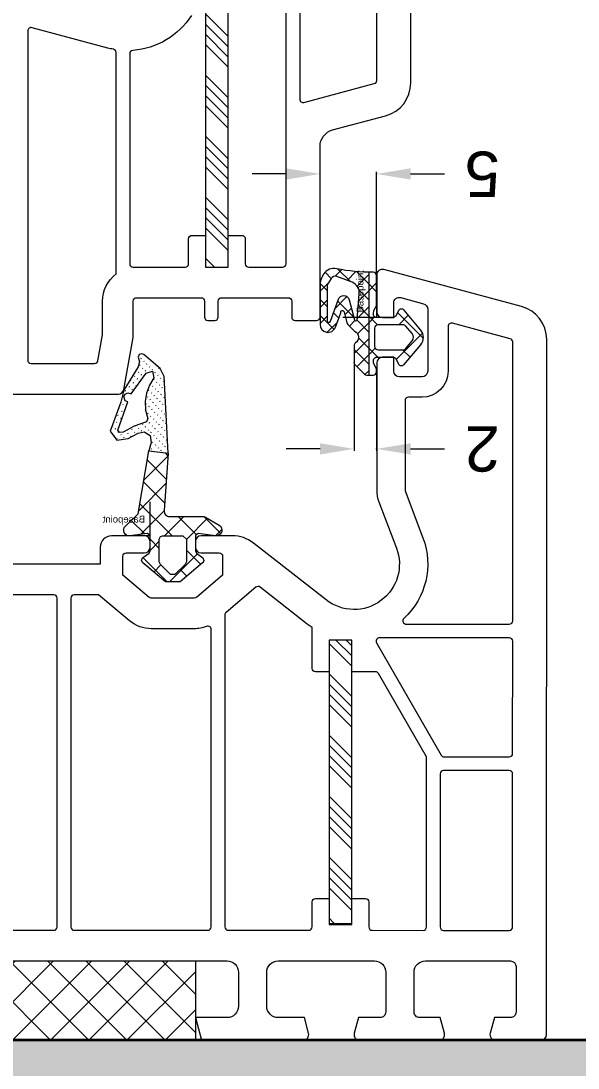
# Model space of a CAD drawing. Header units: feet. Extents: x 600 to 2744, y 411 to 1435.
# Drawn here: x 2335.052 to 2336.952, y 1006.643 to 1010.211 of the extents above; entities that cross this region are included whole.
import ezdxf

# ---------------------------------------------------------------- set-up
doc = ezdxf.new("R2010")
doc.units = ezdxf.units.FT
for name, color, linetype, lineweight in [('FP_A_DOOR_WIN', 140, 'Continuous', 18), ('PQI-A-IN-FURN', 39, 'Continuous', 13), ('PQI-A-WALL', 30, 'Continuous', 50), ('PQI-A-WIN', 140, 'Continuous', 13)]:
    doc.layers.add(name, color=color, linetype=linetype, lineweight=lineweight)
doc.styles.get("Standard").update_dxf_attribs({"font": 'arial.ttf'})
doc.dimstyles.new('SCHUECO', dxfattribs={"dimtxt": 4, "dimasz": 3, "dimexe": 0.18, "dimexo": 0.0625, "dimgap": 2, "dimtad": 0, "dimdec": 0, "dimzin": 0, "dimdsep": 46, "dimtxsty": 'Standard', "dimcen": 0.09, "dimadec": 0, "dimazin": 0, "dimtfac": 1, "dimtdec": 0, "dimtofl": 0, "dimtmove": 0, "dimatfit": 3, "dimfxl": 1, "dimtolj": 1, "dimtzin": 0, "dimarcsym": 0})

# ---------------------------------------------------------------- blocks, each defined once
blk = doc.blocks.new('*X63')
at = {"color": 0}
for p, q in [((10.30352451880753, 18.73912722821214), (10.76437846124361, 19.19998117064821)), ((11.45845213388517, 17.19998117064824), (13.45845213388514, 19.19998117064821)), ((12.35647813388513, 17.19998117064824), (14.3564781338851, 19.19998117064821)), ((13.2545041338852, 17.19998117064824), (15.25450413388518, 19.19998117064821)), ((14.15253213388516, 17.19998117064824), (16.15253213388513, 19.19998117064821)), ((16.84660580652664, 17.19998117064821), (18.84660580652661, 19.19998117064818)), ((17.74463180652659, 17.19998117064821), (19.74463180652657, 19.19998117064818)), ((18.64265780652667, 17.19998117064821), (20.64265780652664, 19.19998117064818)), ((19.54068580652662, 17.19998117064821), (21.5406858065266, 19.19998117064818)), ((22.23475947916816, 17.19998117064824), (24.23475947916813, 19.19998117064821)), ((23.13278547916812, 17.19998117064824), (25.13278547916809, 19.19998117064821)), ((24.03081147916819, 17.19998117064824), (26.03081147916816, 19.19998117064821)), ((24.92883947916815, 17.19998117064824), (26.92883947916812, 19.19998117064821)), ((27.62291315180963, 17.19998117064824), (29.6229131518096, 19.19998117064824)), ((28.52093915180957, 17.19998117064824), (30.52093915180956, 19.19998117064824)), ((29.41896515180967, 17.19998117064824), (31.41896515180963, 19.19998117064824)), ((30.31699315180961, 17.19998117064824), (32.31699315180958, 19.19998117064824)), ((33.01106682445115, 17.19998117064824), (35.01106682445112, 19.19998117064821)), ((33.90909282445111, 17.19998117064824), (35.30352356513325, 18.59441191133038)), ((34.80711882445118, 17.19998117064824), (35.30352356513322, 17.69638591133028))]:
    blk.add_line(p, q, dxfattribs=at)
blk = doc.blocks.new('*X65')
at = {"color": 0}
for p, q in [((0.0005383051320713, 57.24967107694791), (5.750851450590445, 62.99998422240628)), ((0.0005383051320713, 60.61726712234884), (2.383255405189508, 62.99998422240625)), ((7.000546003182531, 56.98377885943518), (0.9843406402114354, 62.99998422240628)), ((7.000546003182531, 60.3513749048361), (4.351936685612361, 62.99998422240625)), ((0.0005383051320713, 53.88207503154697), (7.000546003182535, 60.88208272959744)), ((7.000546003182535, 53.61618281403425), (0.0005383051320642, 60.61619051208471)), ((0.0005383051320642, 50.51447898614604), (7.000546003182535, 57.51448668419651)), ((7.000546003182527, 50.2485867686333), (0.0005383051320642, 57.24859446668379)), ((0.0005383051320678, 47.14688294074512), (7.000546003182535, 54.14689063879557)), ((7.000546003182531, 46.88099072323239), (0.0005383051320678, 53.88099842128285)), ((0.0005383051320713, 43.77928689534417), (7.000546003182538, 50.77929459339465)), ((7.000546003182531, 43.51339467783145), (0.0005383051320642, 50.51340237588192)), ((0.0005383051320713, 40.41169084994325), (7.000546003182531, 47.41169854799371)), ((7.000546003182531, 40.14579863243053), (0.0005383051320607, 47.14580633048097)), ((0.0005383051320678, 37.04409480454231), (7.000546003182535, 44.04410250259277)), ((7.000546003182531, 36.77820258702958), (0.0005383051320642, 43.77821028508004)), ((0.0005383051320713, 33.67649875914138), (7.000546003182535, 40.67650645719186)), ((7.000546003182532, 33.41060654162865), (0.0005383051320642, 40.41061423967912)), ((6.043572277004196, 30.99998422240605), (0.0005383051320642, 37.04301819427819)), ((0.6916198137976703, 30.99998422240605), (7.000546003182535, 37.30891041179093)), ((2.675976231603264, 30.99998422240605), (0.0005383051320642, 33.67542214887726)), ((4.059215859198601, 30.99998422240605), (7.000546003182535, 33.94131436638999))]:
    blk.add_line(p, q, dxfattribs=at)
blk = doc.blocks.new('BASEPOINT')
for p, q in [((0.0001424139276124947, -6.579969547004794e-08), (0.0001424139276124947, 2.998156919277449)), ((-7.890404418731123e-08, 0.0005381883725030789), (2.956911949821283, 0.0005381883725030789))]:
    blk.add_line(p, q)
blk.add_text('Basepoint', height=0.6).set_placement((0.4501424139276011, 1.169999934200292))
blk = doc.blocks.new('PRJ_INSERT_105_59361299829', base_point=(370.0591615602781, 296.904111493457))
h = blk.add_hatch()
h.set_pattern_fill('ACAD_ISO07W100', color=256, scale=0.1, angle=45, style=0)
h.set_pattern_definition([(45.00000000000001, (96.33290821566521, -202.4814861769743), (0.3535533905932738, -0.3535533905932737), [0.05, -0.3])])
h.paths.add_polyline_path([(370.2626288746902, 307.2572055504933), (370.3826278046902, 306.9672046304934), (371.4626296346902, 306.5772052504933), (372.4226287246902, 306.0372043304934), (372.7726271946902, 306.0272021904933), (372.9026282646902, 306.2272067704934), (372.0326293346902, 308.7072025004933), (372.2526267346902, 308.8172031104933), (372.3726294846903, 309.1872058604933), (372.2526267346902, 309.3972049404933), (372.0326293346902, 309.5072055504933), (371.7226279546902, 309.4172092104934), (370.4026282646902, 311.2372012804934), (369.8526290246903, 311.4372058604934), (369.7226279546902, 310.8272052504934), (370.1226294846903, 310.1872058604934), (370.3826278046902, 309.4872012804933), (370.4926284146902, 308.7372012804933), (370.4526275046902, 307.9872012804933)], flags=16)
h.paths.add_polyline_path([(370.5926268946902, 306.0872073804933), (370.0526297946902, 305.7572055504933), (369.9726279546902, 305.1272006704933), (370.1626265846902, 304.3872028004934), (368.4726279546902, 304.1872058604933), (368.8226264346902, 310.9472079904934), (369.1726287246902, 311.6572070804933), (370.6226294846903, 312.8972049404934), (370.8026297946902, 312.9672046304934), (371.0326293346902, 312.8872028004933), (371.1226294846903, 312.6472049404934), (370.9926284146902, 312.2372012804934), (371.1126273446902, 311.7972064704933), (372.3826278046902, 309.7572055504933), (372.6426299446903, 308.6872058604933), (373.5926268946902, 306.1372028004934), (372.9926284146902, 305.3472018904934), (372.0026267346902, 305.4772067704934), (371.1226294846903, 305.9672046304934)])
h = blk.add_hatch()
h.set_pattern_fill('ANSI37', color=256, scale=0.5, style=0)
h.set_pattern_definition([(45.00000000000001, (96.33290821566521, -202.4814861769743), (1.122532015133644, -1.122532015133644), []), (315, (96.33290821566521, -202.4814861769743), (-1.122532015133644, -1.122532015133644), [])])
edge = h.paths.add_edge_path()
edge.add_arc((364.2139190631738, 297.402952210202), 0.4999999999999765, 120.8947328406612, 276.9882955879087)
edge.add_line((364.2747523546797, 296.9066666969694), (365.8291620202781, 297.0972018904934))
edge.add_line((365.8291620202781, 297.0972018904934), (366.0591615602781, 296.9372058604933))
edge.add_line((366.0591615602781, 296.9372058604933), (366.0591615602781, 295.5872073804933))
edge.add_line((366.0591615602781, 295.5872073804933), (365.9691614102782, 295.3772044804933))
edge.add_line((365.9691614102782, 295.3772044804933), (365.3991617102781, 294.9572025004933))
edge.add_line((365.3991617102781, 294.9572025004933), (365.3091615602781, 294.7272067704934))
edge.add_line((365.3091615602781, 294.7272067704934), (365.3691610302782, 294.5572047904934))
edge.add_line((365.3691610302782, 294.5572047904934), (365.4191621702781, 294.5072055504933))
edge.add_line((365.4191621702781, 294.5072055504933), (367.4191621702781, 292.8372073804933))
edge.add_line((367.4191621702781, 292.8372073804933), (368.6991609502782, 292.8372073804933))
edge.add_line((368.6991609502782, 292.8372073804933), (370.6991609502782, 294.5072055504933))
edge.add_line((370.6991609502782, 294.5072055504933), (370.8091615602781, 294.7272067704934))
edge.add_line((370.8091615602781, 294.7272067704934), (370.7191614102782, 294.9572025004933))
edge.add_line((370.7191614102782, 294.9572025004933), (370.1491617102781, 295.3772044804933))
edge.add_line((370.1491617102781, 295.3772044804933), (370.0591615602781, 295.5872073804933))
edge.add_line((370.0591615602781, 295.5872073804933), (370.0591615602781, 296.9372058604933))
edge.add_line((370.0591615602781, 296.9372058604933), (370.2891611002781, 297.0972018904934))
edge.add_line((370.2891611002781, 297.0972018904934), (371.8341112121234, 296.9078259892771))
edge.add_arc((371.894944577482, 297.404111493457), 0.5000000000000268, 263.0116958858569, 406.2845243053848)
edge.add_line((372.2404834077912, 297.7655017489269), (371.1091608002781, 298.8472018904934))
edge.add_line((371.1091608002781, 298.8472018904934), (370.1626265846902, 304.3872028004934))
edge.add_line((370.1626265846902, 304.3872028004934), (368.4726279546902, 304.1872058604933))
edge.add_line((368.4726279546902, 304.1872058604933), (368.8197329087203, 299.1406875398265))
edge.add_arc((368.3216274998939, 299.0972018904934), 0.4999999999999836, 270, 364.9893918508951, ccw=False)
edge.add_line((368.3216274998939, 298.5972018904934), (365.3291620202781, 298.5972018904934))
edge.add_line((365.3291620202781, 298.5972018904934), (365.1691621702781, 298.5572086004934))
edge.add_line((365.1691621702781, 298.5572086004934), (363.957187878871, 297.8320082659878))
h.paths.add_polyline_path([(369.2591623202782, 296.5972018904934), (369.1491617102781, 296.8372073804933), (368.9591630902781, 296.8972049404933), (367.1591600302781, 296.8972049404933), (366.8591608002781, 296.5972018904934), (366.8591608002781, 294.6072040204933), (366.9691614102782, 294.3772044804933), (367.8691629302782, 293.4972034104933), (368.2491601902781, 293.4972034104933), (369.1491617102781, 294.3772044804933), (369.2591623202782, 294.6072040204933)], flags=16)
for points in [[(370.5926268946902, 306.0872073804933), (370.0526297946902, 305.7572055504933), (369.9726279546902, 305.1272006704933), (370.1626265846902, 304.3872028004934), (368.4726279546902, 304.1872058604933), (368.8226264346902, 310.9472079904934), (369.1726287246902, 311.6572070804933), (370.6226294846903, 312.8972049404934), (370.8026297946902, 312.9672046304934), (371.0326293346902, 312.8872028004933), (371.1226294846903, 312.6472049404934), (370.9926284146902, 312.2372012804934), (371.1126273446902, 311.7972064704933), (372.3826278046902, 309.7572055504933), (372.6426299446903, 308.6872058604933), (373.5926268946902, 306.1372028004934), (372.9926284146902, 305.3472018904934), (372.0026267346902, 305.4772067704934), (371.1226294846903, 305.9672046304934)], [(370.2626288746902, 307.2572055504933), (370.3826278046902, 306.9672046304934), (371.4626296346902, 306.5772052504933), (372.4226287246902, 306.0372043304934), (372.7726271946902, 306.0272021904933), (372.9026282646902, 306.2272067704934), (372.0326293346902, 308.7072025004933), (372.2526267346902, 308.8172031104933), (372.3726294846903, 309.1872058604933), (372.2526267346902, 309.3972049404933), (372.0326293346902, 309.5072055504933), (371.7226279546902, 309.4172092104934), (370.4026282646902, 311.2372012804934), (369.8526290246903, 311.4372058604934), (369.7226279546902, 310.8272052504934), (370.1226294846903, 310.1872058604934), (370.3826278046902, 309.4872012804933), (370.4926284146902, 308.7372012804933), (370.4526275046902, 307.9872012804933)], [(369.2591623202782, 296.5972018904934), (369.1491617102781, 296.8372073804933), (368.9591630902781, 296.8972049404933), (367.1591600302781, 296.8972049404933), (366.8591608002781, 296.5972018904934), (366.8591608002781, 294.6072040204933), (366.9691614102782, 294.3772044804933), (367.8691629302782, 293.4972034104933), (368.2491601902781, 293.4972034104933), (369.1491617102781, 294.3772044804933), (369.2591623202782, 294.6072040204933)]]:
    blk.add_lwpolyline(points, close=True)
blk.add_lwpolyline([(363.957187878871, 297.8320082659878, 0.8104602076721642), (364.2747523546797, 296.9066666969694), (365.8291620202781, 297.0972018904934), (366.0591615602781, 296.9372058604933), (366.0591615602781, 295.5872073804933), (365.9691614102782, 295.3772044804933), (365.3991617102781, 294.9572025004933), (365.3091615602781, 294.7272067704934), (365.3691610302782, 294.5572047904934), (365.4191621702781, 294.5072055504933), (367.4191621702781, 292.8372073804933), (368.6991609502782, 292.8372073804933), (370.6991609502782, 294.5072055504933), (370.8091615602781, 294.7272067704934), (370.7191614102782, 294.9572025004933), (370.1491617102781, 295.3772044804933), (370.0591615602781, 295.5872073804933), (370.0591615602781, 296.9372058604933), (370.2891611002781, 297.0972018904934), (371.8341112121234, 296.9078259892771, 0.7217059250208615), (372.2404834077912, 297.7655017489269), (371.1091608002781, 298.8472018904934), (370.1626265846902, 304.3872028004934), (368.4726279546902, 304.1872058604933), (368.8197329087203, 299.1406875398265, -0.4399552836846325), (368.3216274998939, 298.5972018904934), (365.3291620202781, 298.5972018904934), (365.1691621702781, 298.5572086004934)], format="xyb", close=True)
blk.add_blockref('BASEPOINT', (370.0591615602781, 296.904111493457))
blk = doc.blocks.new('244234EZ')
h = blk.add_hatch()
h.set_pattern_fill('NETZ', color=256, angle=45, style=0)
h.set_pattern_definition([(45, (0.01020141601271446, -1.498066991095954), (-0.7071067811865475, 0.7071067811865476), []), (135, (0.01020141601271446, -1.498066991095954), (-0.7071067811865476, -0.7071067811865475), [])])
h.paths.add_polyline_path([(4.008078502913222, 0.7015572627653923, -0.04835307895780901), (4.303823118820566, 3.532424224166834, 0.3319211071679742), (3.845955810543963, 4.662804514641349, 0.1614346972429617), (2.779686889645509, 5.001498133415765), (-0.6049478013112477, 5.001498133415764, 0.8315432364911673), (-0.8560341563469525, 3.648078988526671), (0.43162628173537, 3.153275400871819, -1.190626430510797), (0.5034884964394981, 2.88506940612011), (-0.4655004301875263, 2.625441762988365, 0.1296938749465605), (-0.5983473197203235, 2.549425338780542), (-1.20320037842088, 1.95383349108178, -0.6014879446624487), (-2.236571083833349, 1.864532395719669, 0.254498919795523), (-2.488499425651867, 2.001640413975412), (-3.957449179689695, 2.001624018348985, 0.1989094666118807), (-4.169577865607145, 1.913756052723637), (-4.994269180354968, 1.089064737975818, 0.1989123673796596), (-5.082137145999006, 0.8769327036198491), (-5.082137145999006, 0.7015447420383105)])
h.paths.add_polyline_path([(-0.1904933190871827, 1.719282615234464, -0.9176289392039193), (-0.19180589099426, 1.958971851091358), (1.570990037036942, 2.431272729874328, 0.7332383087249621), (1.612600442385188, 3.38408464420482), (-0.3194380188017371, 4.087288767571037, -1), (-0.2680883789091605, 4.378243357414789), (2.713463470503889, 4.377261227260397, -0.1340649279655961), (2.967535276667598, 4.307800217017941), (3.436031043195062, 4.031149930478546, -0.3557455022548623), (3.622162780758802, 3.527220637077858), (3.116654357907226, 2.175391108269227, -0.3353238355422854), (2.094986877438471, 1.535178095573969)], flags=16)
h = blk.add_hatch()
h.set_pattern_fill('NETZ', color=256, scale=2, angle=45, style=0)
h.set_pattern_definition([(45, (0.01020141601271446, -1.498066991095954), (-1.414213562373095, 1.414213562373095), []), (135, (0.01020141601271446, -1.498066991095954), (-1.414213562373095, -1.414213562373095), [])])
h.paths.add_polyline_path([(-5.082137145999006, 0.7015447420383105), (-5.082137145999004, 0.3112281275693158, 0.414213562373093), (-4.782330741885235, 0.01142172345554715), (-4.522599543124663, 0.01142172345554759), (-4.093796888527556, 0.2589747010733834, -0.1656801520669596), (-3.90396698270975, 0.296506003881801), (-3.740147452957411, 0.2745578532527244, -0.3757213696858283), (-3.479984788897567, -0.02278536033250367), (-3.479984788897565, -1.479957190332012, -0.2775501483931132), (-3.586238477402083, -1.65662532294509), (-4.07801553195808, -1.917579487461596, 0.5282092505925277), (-4.132923528191617, -2.410109730864405), (-2.393213548663183, -3.887433140998303, 0.3639584187452207), (-1.107596206292547, -3.887404740529248), (0.6502478399991928, -2.41239478329808, 0.5319777725554488), (0.5980307430605157, -1.917579487461598), (0.1062536885045181, -1.656625322945092, -0.2775501483931129), (-2.498001805406602e-16, -1.479957190332014), (-2.220446049250313e-16, 2.220446049250313e-16, -0.4537526242641983), (0.3398076201840398, 0.2973471933200025), (0.6100213742227064, 0.2611720864721001), (1.042437829558313, 0.01149901148442223), (3.710274358402263, 0.01134541035774284, 0.4227629273518383), (4.010165112804111, 0.3200571767091462, -0.006466251622778426), (4.008078502913222, 0.7015572627653923)])
h.paths.add_polyline_path([(-0.6398458862333795, -0.1163721789262142), (-0.6398458862333791, -2.328241489778694, -0.2217106168363308), (-0.7470235825400097, -2.558066551942032), (-1.418484304433663, -3.121419399609839, -0.3639357920318566), (-2.061189157707833, -3.121419399423907), (-2.732619361801749, -2.558092156067455, -0.2217106168363313), (-2.839797058108379, -2.328267093904119), (-2.839797058108379, -0.1161427283123513, -0.4142135610069876), (-2.539780287082981, 0.1838740413137141), (-0.9400615657120271, 0.1838740413137134, -0.4144359924756376)], flags=16)
blk.add_line((4.008078502913222, 0.7015572627653923), (-5.082137145999006, 0.7015447420383105))
for points in [[(0.5980307430605163, -1.917579487461598), (0.106253688504518, -1.656625322945092, -0.2775501483931128), (-2.532696274926138e-16, -1.479957190332014), (-2.237793284010081e-16, 0, -0.4537526242641983), (0.3398076201840396, 0.2973471933200025), (0.6100213742227064, 0.2611720864720999), (1.042437829558313, 0.01149901148442201), (3.710274358402264, 0.01134541035774284, 0.4227629273518251), (4.010165112804111, 0.320057176709134, -0.05483647592727152), (4.303823118820558, 3.532424224166802, 0.3319211071679828), (3.845955810543964, 4.662804514641348, 0.1614346972429613), (2.779686889645514, 5.001498133415765), (-0.6049490356474414, 5.001498133415764, 0.8315411525140167), (-0.8560362243681455, 3.648079783196039), (0.4316262817353702, 3.153275400871819, -1.190626430510805), (0.503488496439497, 2.88506940612011), (-0.4655004301875271, 2.625441762988365, 0.1296938749465612), (-0.5983473197203246, 2.549425338780541), (-1.20320037842088, 1.95383349108178, -0.6014879446624485), (-2.236571083833349, 1.864532395719669, 0.2544989197955225), (-2.488499425651866, 2.001640413975412), (-3.957449179689696, 2.001624018348985, 0.198909466611881), (-4.169577865607146, 1.913756052723636), (-4.99426918035497, 1.089064737975816, 0.1989123673796582), (-5.082137145999006, 0.8769327036198482), (-5.082137145999004, 0.3112281275693167, 0.4142135623730955), (-4.782330741885233, 0.01142172345554715), (-4.522599543124662, 0.01142172345554737), (-4.093796888527556, 0.2589747010733832, -0.1656801520669623), (-3.903966982709747, 0.2965060038818006), (-3.740147452957409, 0.2745578532527242, -0.375721369685827), (-3.479984788897567, -0.02278536033250411), (-3.479984788897565, -1.479957190332013, -0.2775501483931143), (-3.586238477402084, -1.65662532294509), (-4.078015531958083, -1.917579487461597, 0.5319777725554453), (-4.130232628896758, -2.412394783298078), (-2.393213548663189, -3.887433140998297, 0.363945910752088), (-1.107630052569438, -3.887433140998297), (0.6502478399991929, -2.41239478329808, 0.5319777725554476)], [(-0.2680883789091604, 4.378243357414789, 0.9999999999999986), (-0.3194380188017389, 4.087288767571038), (1.612600442385188, 3.38408464420482, -0.7332383087249624), (1.570990037036942, 2.431272729874328), (-0.191805890994261, 1.958971851091358, 0.9176289392038998), (-0.1904933190871827, 1.719282615234464), (2.094986877438495, 1.535178095573968, 0.3353238355422945), (3.116654357907246, 2.17539110826928), (3.622162780758808, 3.527220637077873, 0.3557455022548545), (3.436031043195058, 4.031149930478548), (2.96753527666759, 4.307800217017945, 0.1340649279655952), (2.713463470503881, 4.377261227260397)], [(-2.73261936180175, -2.558092156067455), (-2.061202087405254, -3.121408551459724, 0.3639549067525167), (-1.41847137451463, -3.121408551459724), (-0.7470235825400102, -2.558066551942032, 0.2217106168363309), (-0.6398458862333791, -2.328241489778695), (-0.6398458862333795, -0.1161137516550361, 0.4139911672486105), (-0.939864196780254, 0.1838740413137134), (-2.53980926513963, 0.1838740413137141, 0.4141569862246464), (-2.839797058108379, -0.1161137516550361), (-2.839797058108379, -2.328267093904119, 0.2217106168363308)]]:
    blk.add_lwpolyline(points, format="xyb", close=True)
blk.add_blockref('BASEPOINT', (8.881784197001252e-15, -8.881784197001252e-16))
blk = doc.blocks.new('*D14')
at = {"transparency": 16777216}
for p, q in [((-11.58361628611124, 5.001624018348987), (-11.58361628611124, 8.001624018348986)), ((-4.019949179689696, 2.001624018348985), (-11.76361628611124, 2.001624018348987)), ((-4.844830741885233, 0.01142172345554717), (-11.76361628611124, 0.01142172345554913)), ((-11.58361628611124, -2.988578276544451), (-11.58361628611124, -5.98857827654445))]:
    blk.add_line(p, q, dxfattribs=at)
for p in [(-3.957449179689696, 2.001624018348985), (-11.58361628611124, 0.01142172345554908), (-4.782330741885233, 0.01142172345554715)]:
    blk.add_point(p, dxfattribs=at)
for points in [[(-12.08361628611124, 5.001624018348987), (-11.08361628611124, 5.001624018348987), (-11.58361628611124, 2.001624018348987)], [(-12.08361628611124, -2.988578276544451), (-11.08361628611124, -2.988578276544451), (-11.58361628611124, 0.01142172345554908)]]:
    blk.add_solid(points, dxfattribs=at)
at = {"transparency": 16777216, "insert": (-11.58361628611124, -9.321911609877786), "char_height": 4, "attachment_point": 5, "rotation": 90}
blk.add_mtext('\\A1;2', dxfattribs=at)
blk = doc.blocks.new('*D15')
at = {"transparency": 16777216}
for p, q in [((12.66941239682228, 8.001498133415762), (12.66941239682228, 11.00149813341576)), ((2.842186889645469, 5.001498133415764), (12.84941239682228, 5.001498133415762)), ((3.772774358402264, 0.01134541035774282), (12.84941239682228, 0.01134541035774025)), ((12.66941239682228, -2.988654589642259), (12.66941239682228, -5.988654589642259))]:
    blk.add_line(p, q, dxfattribs=at)
for p in [(2.779686889645469, 5.001498133415764), (3.710274358402264, 0.01134541035774284), (12.66941239682228, 0.0113454103577403)]:
    blk.add_point(p, dxfattribs=at)
for points in [[(12.16941239682228, 8.001498133415762), (13.16941239682228, 8.001498133415762), (12.66941239682228, 5.001498133415762)], [(12.16941239682228, -2.988654589642259), (13.16941239682228, -2.98865458964226), (12.66941239682228, 0.0113454103577403)]]:
    blk.add_solid(points, dxfattribs=at)
at = {"transparency": 16777216, "insert": (12.66941239682228, -9.32198792297559), "char_height": 4, "attachment_point": 5, "rotation": 90}
blk.add_mtext('\\A1;5', dxfattribs=at)
blk = doc.blocks.new('*X66')
at = {"color": 0}
for p, q in [((31.19993464295712, -72.6786784701504), (31.97808007457636, -71.90053303853117)), ((32.67215374721784, -73.90053303853122), (34.67215374721786, -71.9005330385312)), ((33.5701797472178, -73.90053303853122), (35.57017974721782, -71.9005330385312)), ((34.46820574721787, -73.90053303853122), (36.46820574721791, -71.9005330385312)), ((35.36623374721781, -73.90053303853122), (37.36623374721785, -71.9005330385312)), ((38.06030741985939, -73.90053303853117), (40.06030741985934, -71.9005330385312)), ((38.95833341985932, -73.9005330385312), (40.95833341985929, -71.9005330385312)), ((39.85635941985942, -73.90053303853117), (41.85635941985938, -71.9005330385312)), ((40.75438741985936, -73.90053303853117), (42.75438741985934, -71.9005330385312)), ((43.44846109250081, -73.9005330385312), (45.44846109250085, -71.90053303853117)), ((44.34648709250078, -73.9005330385312), (46.34648709250081, -71.90053303853117)), ((45.24451309250085, -73.9005330385312), (47.24451309250087, -71.90053303853117)), ((46.14254109250079, -73.9005330385312), (48.14254109250082, -71.90053303853117)), ((48.83661476514236, -73.9005330385312), (50.83661476514234, -71.90053303853122)), ((49.73464076514229, -73.90053303853122), (51.73464076514229, -71.90053303853122)), ((50.6326667651424, -73.9005330385312), (52.63266676514238, -71.90053303853122)), ((51.53069476514231, -73.90053303853122), (53.53069476514233, -71.90053303853122)), ((54.22476843778382, -73.90053303853122), (56.19992510621398, -71.92537637010105)), ((55.12279443778377, -73.90053303853122), (56.19992510621395, -72.82340237010098)), ((56.02082043778384, -73.90053303853122), (56.19992510621395, -73.72142837010112))]:
    blk.add_line(p, q, dxfattribs=at)
blk = doc.blocks.new('PRJ_INSERT_104_59361299833', base_point=(8.881784197001252e-15, -8.881784197001252e-16))
blk.add_blockref('244234EZ', (0, 0))
for base, p1, p2, picture, middle in [((12.66941239682228, 0.0113454103577403), (2.779686889645469, 5.001498133415764), (3.710274358402264, 0.01134541035774284), '*D15', (12.66941239682228, -9.32198792297559)), ((-11.58361628611124, 0.01142172345554908), (-3.957449179689696, 2.001624018348985), (-4.782330741885233, 0.01142172345554715), '*D14', (-11.58361628611124, -9.321911609877786))]:
    dim = blk.add_linear_dim(base=base, p1=p1, p2=p2, angle=90, dimstyle='SCHUECO')
    dim.commit()
    dim.dimension.update_dxf_attribs({"geometry": picture, "text_midpoint": middle})
blk = doc.blocks.new('W6')
at = {"layer": 'FP_A_DOOR_WIN', "ltscale": 1000}
for points in [[(-7.000007698065019, 85.20041504778783), (-7.000007698050467, 122.79954146409, -0.4143533526990125), (-5.999530333763687, 123.8000188293372), (-3.000000068663212, 123.8000188293372, -0.4142885970736059), (-2.000000068677764, 122.8000188293518), (-2.000000068663212, 120.0000157775794), (-1.455191522836685e-11, 120.5359044494544), (-1.455191522836685e-11, 129.5003290775785, 0.4929517128660395), (-0.6290979359691846, 129.9830511842156), (-2.000000068677764, 129.6157231750549), (-2.000000068663212, 127.3000188293372, -0.4143120868180035), (-3.000000068670488, 126.3000188293518), (-5.99961076364707, 126.3000188293372, -0.4143298034918506), (-7.000007698050467, 127.30041576433), (-7.000007698065019, 135.799581221072, -0.4143369658318687), (-5.999586301724776, 136.8000026168884), (-2.500000068670488, 136.8000026168738, -0.4144742986754296), (-2.000000068670488, 136.3000026168738), (-2.000000068670488, 134.3843083801185), (-0.6291340237730765, 134.0169747788605, 0.4929654584300433), (-7.275957614183426e-12, 134.4996989421779), (-1.455191522836685e-11, 141.5003297580697, 0.4929506969181903), (-0.6291110894308076, 141.9830467061111), (-2.000000068670488, 141.615722221366), (-2.000000068677764, 139.8000026168884, -0.414434189985133), (-2.500000068670488, 139.3000026168738), (-5.99958630168112, 139.3000026168738, -0.4143369660113899), (-7.000007698065019, 140.3004240132577), (-7.000007698065019, 147.800003093711, -0.414098729429669), (-6.500007698065019, 148.300003093711), (-2.500000068670488, 148.3000030936964, -0.4144742986754274), (-2.000000068670488, 147.800003093711), (-2.000000068670488, 146.3842926444922), (-0.6291055828696699, 146.0169666842849, 0.4929566355553249), (-2.182787284255028e-11, 146.4996946583706), (-7.275957614183426e-12, 150.5004513960157, 0.4139490408238861), (-0.4995485828476376, 151), (-61.83032138063572, 150.9999999999854, 0.3394264675312374), (-64.72815234374866, 148.7764587821875), (-67.98291308594344, 136.6294093551551, 0.4929616572134017), (-67.50000292969344, 135.9999999999854), (-64.24962612861418, 135.9999999999854, 0.4139952617277666), (-63.74999911499617, 136.4996312594449), (-63.74999911499617, 137.499999565116), (-65.02746875000594, 137.4999995651306, -0.4932336255559439), (-65.51037890625594, 138.1294093551696), (-64.97449023438094, 140.1294093551696, -0.3395687924446906), (-64.49158007813094, 140.499999565116), (-59.02746493532322, 140.499999565116, -0.4141755960151686), (-58.52746493530867, 139.9999995651306), (-58.5274649353014, 137.999999565116, -0.4141285049199961), (-59.0274649353014, 137.499999565116), (-60.24999911499617, 137.499999565116), (-60.24999911499617, 136.4999995651015, 0.414056115906826), (-59.74999911501072, 136), (-48.55051917464152, 136, 0.0909918661098243), (-47.48537257168209, 136.1954563377658), (-43.4201651306139, 137.7393947067176, -0.7590235082492592), (-38.84790713502298, 131.5373692932189), (-43.86402657899453, 125.1170635542512, 0.1673432765406308), (-44.49999911501072, 123.2700729886565), (-44.4999991149889, 120.5000157775939, 0.4140987294296713), (-43.99999911498162, 120.0000157775939), (-43.49955424928339, 120.0000157775939, 0.4139528741333943), (-42.99999911499617, 120.4995709118812), (-42.9999991149889, 122.0997268351057, -0.4144419221043469), (-42.6997620879265, 122.4000096740638), (-41.01380068971048, 122.4000096740783), (-39.07019675137417, 120.083794169288, -0.1763314452657124), (-39.00000674440525, 119.8909539061133), (-39.00000674438343, 116.1090623902564, -0.1763314452657102), (-39.07019675135962, 115.9162221270963), (-41.0138006897032, 113.600006622306), (-42.69974932190962, 113.600006622306, -0.4144543774464679), (-42.9999991149889, 113.900302228998), (-42.99999911499617, 115.5003922413598, 0.413992969318863), (-43.4996226515068, 116.0000157775939), (-43.99999911500345, 116.0000157775794, 0.414058560064608), (-44.4999991149889, 115.5000157775794), (-44.49999911500345, 112.600006622306, 0.414090169728204), (-43.4999991149889, 111.600006622306), (-42.0000067443907, 111.600006622306), (-42.0000067443907, 81.79999975585088, -0.5569246676198715)], [(-57.00000235996413, 90.35000705717539), (-57.0000023599423, 113.1988077163551, 0.3637908684517543), (-57.41321036776935, 113.691208839402), (-62.00000235994958, 114.5000009536743), (-65.20007560214435, 114.5000009536598, -0.414386711824938), (-65.50000235994958, 114.7999887466285), (-65.50000235995685, 120.5000009536598, -0.4144465587216097), (-65.20007560214435, 120.7999887466431), (-63.80005118808185, 120.7999887466285, 0.4140384189335192), (-63.50000235996413, 121.0999917983863), (-63.5000023599423, 121.699997901902, 0.4140448457666119), (-63.80005118807458, 122.0000009536598), (-65.2000756021589, 122.0000009536598, -0.4143867118249275), (-65.50000235995685, 122.2999887466431), (-65.5000023599714, 128.1999969482276, -0.4143884253417783), (-65.20007560213708, 128.4999999999854), (-63.80005118808185, 128.4999999999854, 0.4140409468384528), (-63.50000235995685, 128.7999877929542), (-63.50000235996413, 130.6999969482276, 0.4140448457666134), (-63.80005118807458, 130.9999999999854), (-78.84899375399254, 130.9999999999854, -0.3394437501624551), (-80.2979683633821, 132.1117711067054), (-81.5478462930696, 136.7764589786384, 0.3394672609067224), (-84.44555137118732, 138.9999999999854), (-102.865845179178, 138.9999999999854, 0.2781724977727638)], [(-90.40001723727619, 119.6506662368629, -0.2373214210198149), (-87.31713340243004, 114.478562355027, 0.3934655628214525), (-87.01793906649254, 114.199997901902), (-68.50000235995685, 114.199997901902, 0.4144907307888931), (-68.2000756021298, 114.5000009536598), (-68.20007560214435, 119.0999917983863, 0.4144907307889103), (-68.50000235995685, 119.3999948501441), (-70.70006797274982, 119.3999948501441, -0.4143965748594699), (-70.99999473056232, 119.699997901902), (-70.99999473056232, 120.8999948501441), (-68.20007560214435, 120.8999948501441), (-68.20007560214435, 122.8999948501587), (-70.99999473055504, 122.8999948501441), (-70.99999473056232, 124.099990844712, -0.4144015116581432), (-70.70006797276437, 124.3999938964844), (-68.50000235995685, 124.3999938964698, 0.4144857919921748), (-68.20007560213708, 124.6999969482422), (-68.20007560214435, 127.6999969482276, 0.4144778819059133), (-68.5000023599714, 127.9999999999854), (-91.40001723727619, 127.9999999999854, 0.4140035269926992)]]:
    blk.add_lwpolyline(points, format="xyb", dxfattribs=at)
for points in [[(-62.9666739196764, 142.3000026168738), (-59.02746493529412, 142.3000026168884, -0.4141832879205136), (-56.72741610718367, 139.999999565116), (-56.72741610718367, 138.8000026168738, 0.4143884253417623), (-56.42748934935662, 138.499999565116), (-48.4587393493639, 138.499999565116), (-44.30773837280867, 140.0765071334754, -0.3063415867877205), (-37.22046572875843, 138.4053645553649, 0.6831059618960073), (-36.69995791625843, 138.6086879196082), (-36.69995791625843, 147.7000122489844, 0.4142593434475034), (-37.00000674438343, 148.0000000419532), (-61.60009677124617, 148.0000000419532, 0.3394569931497191), (-61.8898916931139, 147.7776489677344), (-63.25646884155867, 142.6776576461707, 0.492823379006765)], [(-25.29993350219593, 148.0000000419386), (-35.19995791625843, 148.0000000419532, 0.4140292785832238), (-35.5000067443907, 147.7000122489844), (-35.5000067443907, 136.2430873336707, 0.5772022970934038), (-35.04993350221775, 135.9832759323035), (-25.1499090881407, 141.6990504684363, 0.2684604651901341), (-25.0000067443907, 141.9588466110145), (-25.0000067443907, 147.7000122489844, 0.4145345493896796)], [(-23.50000674440525, 148.0000000419677, 0.414446558721607), (-23.79993350221048, 147.7000122489844), (-23.79993350221048, 141.900008720404, 0.414396574859442), (-23.50000674438343, 141.6000056686316), (-10.00000769806502, 141.6000056686462, 0.4142093281120125), (-9.69995886994002, 141.9000087203895), (-9.69995886994002, 147.7000122489844, 0.4142593434475252), (-10.00000769806502, 148.0000000419532)], [(-35.30298526002298, 133.8000188293372), (-35.30298526002298, 131.8000188293372), (-32.5000067443907, 131.8000188293518), (-32.5000067443907, 130.6000066223205, -0.4145345493896562), (-32.79993350219593, 130.3000188293372), (-36.41559512329695, 130.3000188293372), (-36.72022158814798, 129.8750768127356), (-39.9657049865782, 125.721100372306, 0.354189481859604), (-39.95911318969593, 125.3435674133216), (-37.74695498657093, 122.7071690978919, 0.2215126737080181), (-37.5170965881407, 122.600006622306), (-10.00000769806502, 122.600006622306, 0.4142030266674085), (-9.699958869947295, 122.9000096740638), (-9.69995886994002, 130.0000157775794, 0.4141963976965044), (-10.00000769806502, 130.3000188293372), (-12.19995886994002, 130.3000188293372, -0.4140292785832155), (-12.50000769805047, 130.600006622306), (-12.50000769806502, 131.8000188293372), (-10.19995886994002, 131.8000188293372), (-10.19995886993274, 133.8000188293372), (-12.5000076980723, 133.8000188293372), (-12.50000769805774, 135.0000148239196, -0.4139702998837983), (-12.19995886994002, 135.3000026168738), (-10.00000769805774, 135.3000026168738, 0.4142030266674119), (-9.699958869947295, 135.6000056686316), (-9.699958869932743, 140.1000056686316, 0.4142044984145784), (-10.0000076980723, 140.4000087203895), (-25.0000067443907, 140.4000087203895), (-32.3499823303282, 136.156478446952, 0.2674938169305716), (-32.5000067443907, 135.8966670455848), (-32.5000067443907, 133.8000188293372)], [(-113.4077157731808, 129.57763671875, 0.4928325950843962), (-113.1179208513204, 129.1999969482422), (-83.01452109774982, 129.1999969482422, 0.4933718391203623), (-82.72472617587482, 129.5776367187354), (-84.38598105868732, 135.7776339053962, 0.3394535210435738), (-84.67577598056232, 136.0000002384186), (-102.8658451791634, 136.000000238404, 0.2710460681531134), (-113.3267831560079, 129.8796386718604)], [(-39.2999335022032, 109.3000188293372, 0.4144015116581049), (-39.0000067443907, 109.0000157775794), (-10.00000769806502, 109.0000157775794, 0.4142148541247277), (-9.69995886994002, 109.3000188293518), (-9.69995886994002, 121.100006622306, 0.414214854124726), (-10.00000769806502, 121.4000096740783), (-36.22947191312414, 121.4000096740638, 0.528872720290619), (-36.50861144324153, 120.9900955133344, -0.0940549027479526), (-36.30000674437906, 119.8909539060987), (-36.30000674438634, 116.1091528111283, -0.1763253012443349), (-37.00186085124733, 114.1808049551182), (-39.2999335022032, 111.4420323791419)], [(-62.23620841464435, 111.7999887466285), (-65.20007560214435, 111.7999887466431, -0.2360930050550578), (-67.59997794589435, 113.0000009536598), (-87.12179827267391, 113.0000009536598, 0.360501244961899), (-87.41657937579294, 112.7557154154638, -0.0186689305235461), (-87.52774396937457, 112.2680722576624), (-89.31807710049179, 105.5775471156958, 0.4930419350982068), (-89.02827351278393, 105.199997901902), (-60.00000235994958, 105.1999979019165, 0.4144907307888828), (-59.70007560214435, 105.5000009536598), (-59.70007560214435, 111.1010599136207, 0.3640119156696309), (-59.94787833652663, 111.3965005874634)], [(-39.00000674438343, 107.8000188293372, 0.4143827703315865), (-39.2999335022032, 107.5000157775794), (-39.29993350221048, 98.3000188293372, 0.414401511658084), (-39.00000674437615, 98.00001577757939), (-10.00000769806502, 98.00001577757939, 0.4142148541246948), (-9.69995886994002, 98.3000188293372), (-9.69995886994002, 107.5000157775794, 0.4141963976965063), (-10.00000769806502, 107.8000188293372)]]:
    blk.add_lwpolyline(points, format="xyb", close=True, dxfattribs=at)
for points in [[(-35.30298526002298, 133.8000188293372), (-35.30298526002298, 131.8000188293372), (-10.30298621368274, 131.8000188293372), (-10.30298621369002, 133.8000188293372)], [(-68.20007560214435, 120.8999948501441), (-68.20007560214435, 122.8999948501587), (-93.2000756021589, 122.8999948501441), (-93.20007560214435, 120.8999948501587)], [(-2.91038304567337e-11, 88.00001577757939), (-7.000007698057743, 88.00001577756484), (-7.000007698065019, 120.0000157775794), (-7.275957614183426e-12, 120.0000157775794)]]:
    blk.add_lwpolyline(points, close=True, dxfattribs=at)
at = {"layer": 'FP_A_DOOR_WIN', "ltscale": 1000, "rotation": 179.9999999999999}
for name, p in [('PRJ_INSERT_104_59361299833', (-63.75046477690194, 135.9999999999854)), ('*X63', (0.0005383051175158471, 150.9999999999854)), ('*X66', (-37.00014095917868, 48.99946181161795)), ('*X65', (0.0005383051175158471, 150.9999999999854))]:
    blk.add_blockref(name, p, dxfattribs=at)
at = {"layer": 'FP_A_DOOR_WIN', "ltscale": 1000, "yscale": -1, "rotation": 269.9999999999999}
blk.add_blockref('PRJ_INSERT_105_59361299829', (-44.50073096714914, 116.000396484349), dxfattribs=at)

msp = doc.modelspace()

# ---------------------------------------------------------------- hatches: boundary and pattern name
at = {"layer": 'PQI-A-IN-FURN', "true_color": 0x000000}
h = msp.add_hatch(color=18, dxfattribs=at)
h.dxf.hatch_style = 1
h.paths.add_polyline_path([(2338.756532738114, 1006.737217425426), (2331.030139860968, 1006.737217422777), (2331.010312714609, 966.8742076012418), (2362.302018123798, 966.8742076119119), (2362.302203774593, 970.7362712414956), (2338.736705589973, 970.7374040435002)], flags=17)
h.paths.add_polyline_path([(2252.825272114144, 978.0686599971776), (2237.987199018928, 960.2611922167307), (2176.254644046913, 1011.699845613694), (2122.342978467414, 946.9993793449722), (2117.396954102333, 941.0635567515072), (2122.739194436444, 936.6121348229351), (2139.804684392646, 922.3923147732909), (2144.75070875773, 928.3281373667419), (2127.685218801526, 942.5479574163871), (2177.145462452448, 1001.906183351), (2233.535777090334, 954.9189518826252), (2184.075533439415, 895.5607259480147), (2171.461910428312, 906.0710277238336), (2166.51588606322, 900.1352051303722), (2202.27921718892, 870.3354083306112), (2207.225241554012, 876.2712309240727), (2189.417773773545, 891.1093040194189), (2253.716090519685, 968.2749977344699), (2313.074316454451, 918.8147540834174), (2248.775999708264, 841.6490603684495), (2242.840177114804, 846.5950847335419), (2237.894152749713, 840.6592621400823), (2261.785838688366, 820.7515140706045), (2266.731863053457, 826.6873366640641), (2254.118240042357, 837.1976384398836), (2303.578483693248, 896.5558643744616), (2359.968798331045, 849.568632906151), (2310.508554680163, 790.2104069715841), (2293.443064724042, 804.4302270211595), (2288.497040975951, 798.4944034015847), (2319.392268945148, 772.7509537120463), (2311.74896329046, 763.5780697522891), (2317.684785883905, 758.6320453871899), (2330.274115935592, 773.740751913861), (2317.928332418379, 784.0278764228793), (2320.401345104539, 786.9957878119542), (2371.839998501454, 848.7283427838995), (2308.02990562176, 901.8981047086486), (2322.867978716997, 919.7055724890747)])
h.paths.add_polyline_path([(2338.736705600079, 938.7499484583836), (2338.736705599126, 941.5467022644879), (2331.010312722683, 941.5470736749847), (2316.93215612353, 924.6515968541719), (2322.867978716989, 919.7055724890811)], flags=17)
h.paths.add_polyline_path([(2290.48165164282, 725.9850210312848), (2292.954663966061, 728.952932496873), (2286.971322731688, 733.8419287759493), (2279.599804692298, 724.9952227962299), (2325.7499872999, 686.5405814181203), (2330.696011786873, 692.4764041602682)])
h.paths.add_polyline_path([(2330.700102989168, 692.4803136596787), (2325.748897496666, 686.5382730917564), (2356.911463629453, 660.5720637721256), (2361.862669120749, 666.5141043410381)])
h.paths.add_polyline_path([(2395.096797361437, 767.2824932460767), (2407.633186029221, 767.2824932503063), (2407.633227731391, 767.2944841649055), (2408.730264757809, 767.2906688742692), (2408.730236324512, 767.2824932506766), (2409.111853105795, 767.2824932508054), (2409.111887824251, 767.2924760896708), (2409.602420094633, 767.2907701097115), (2409.602391309258, 767.2824932509708), (2409.984008090548, 767.2824932510996), (2409.98402135942, 767.2863085421081), (2411.081058385929, 767.2824932514696), (2489.374217907173, 767.2824932778854), (2489.37417095524, 766.3057596774684), (2497.091502009373, 766.3057596801168), (2497.091502009053, 767.2824932804847), (2497.091502007754, 771.1456897188214), (2391.233600921891, 771.145689683111), (2391.233601206912, 695.4501682476052), (2327.127139738128, 695.4501669085671), (2330.696011786873, 692.4764041602681), (2330.699610981245, 692.4807236252977), (2336.408521056847, 687.723774105208), (2395.096797388242, 687.723775453956)])
h.paths.add_polyline_path([(2489.364543460706, 612.0147056588326), (2421.21969449479, 612.0189938818653), (2430.492292860011, 604.2926009986527), (2489.363957499941, 604.2883129605473)])

# ---------------------------------------------------------------- linework, layer by layer
at = {"layer": 'PQI-A-WALL', "color": 0, "lineweight": 35, "ltscale": 100}
msp.add_lwpolyline([(2338.736705589973, 970.7374040435002), (2338.737734520868, 1006.737404035632), (2331.011341643722, 1006.737404032984), (2331.010312714609, 966.8742076012418), (2362.302203863836, 966.874207611912), (2362.302203862494, 970.7374040515347)], dxfattribs=at)

# ---------------------------------------------------------------- block references
at = {"layer": 'PQI-A-WIN', "xscale": 0.03863196438221001, "yscale": 0.03863196438221001, "zscale": 0.03863196438221001, "rotation": 269.997245771198}
msp.add_blockref('W6', (2331.011341643722, 1006.737404032986), dxfattribs=at)

doc.saveas('drawing.dxf')
